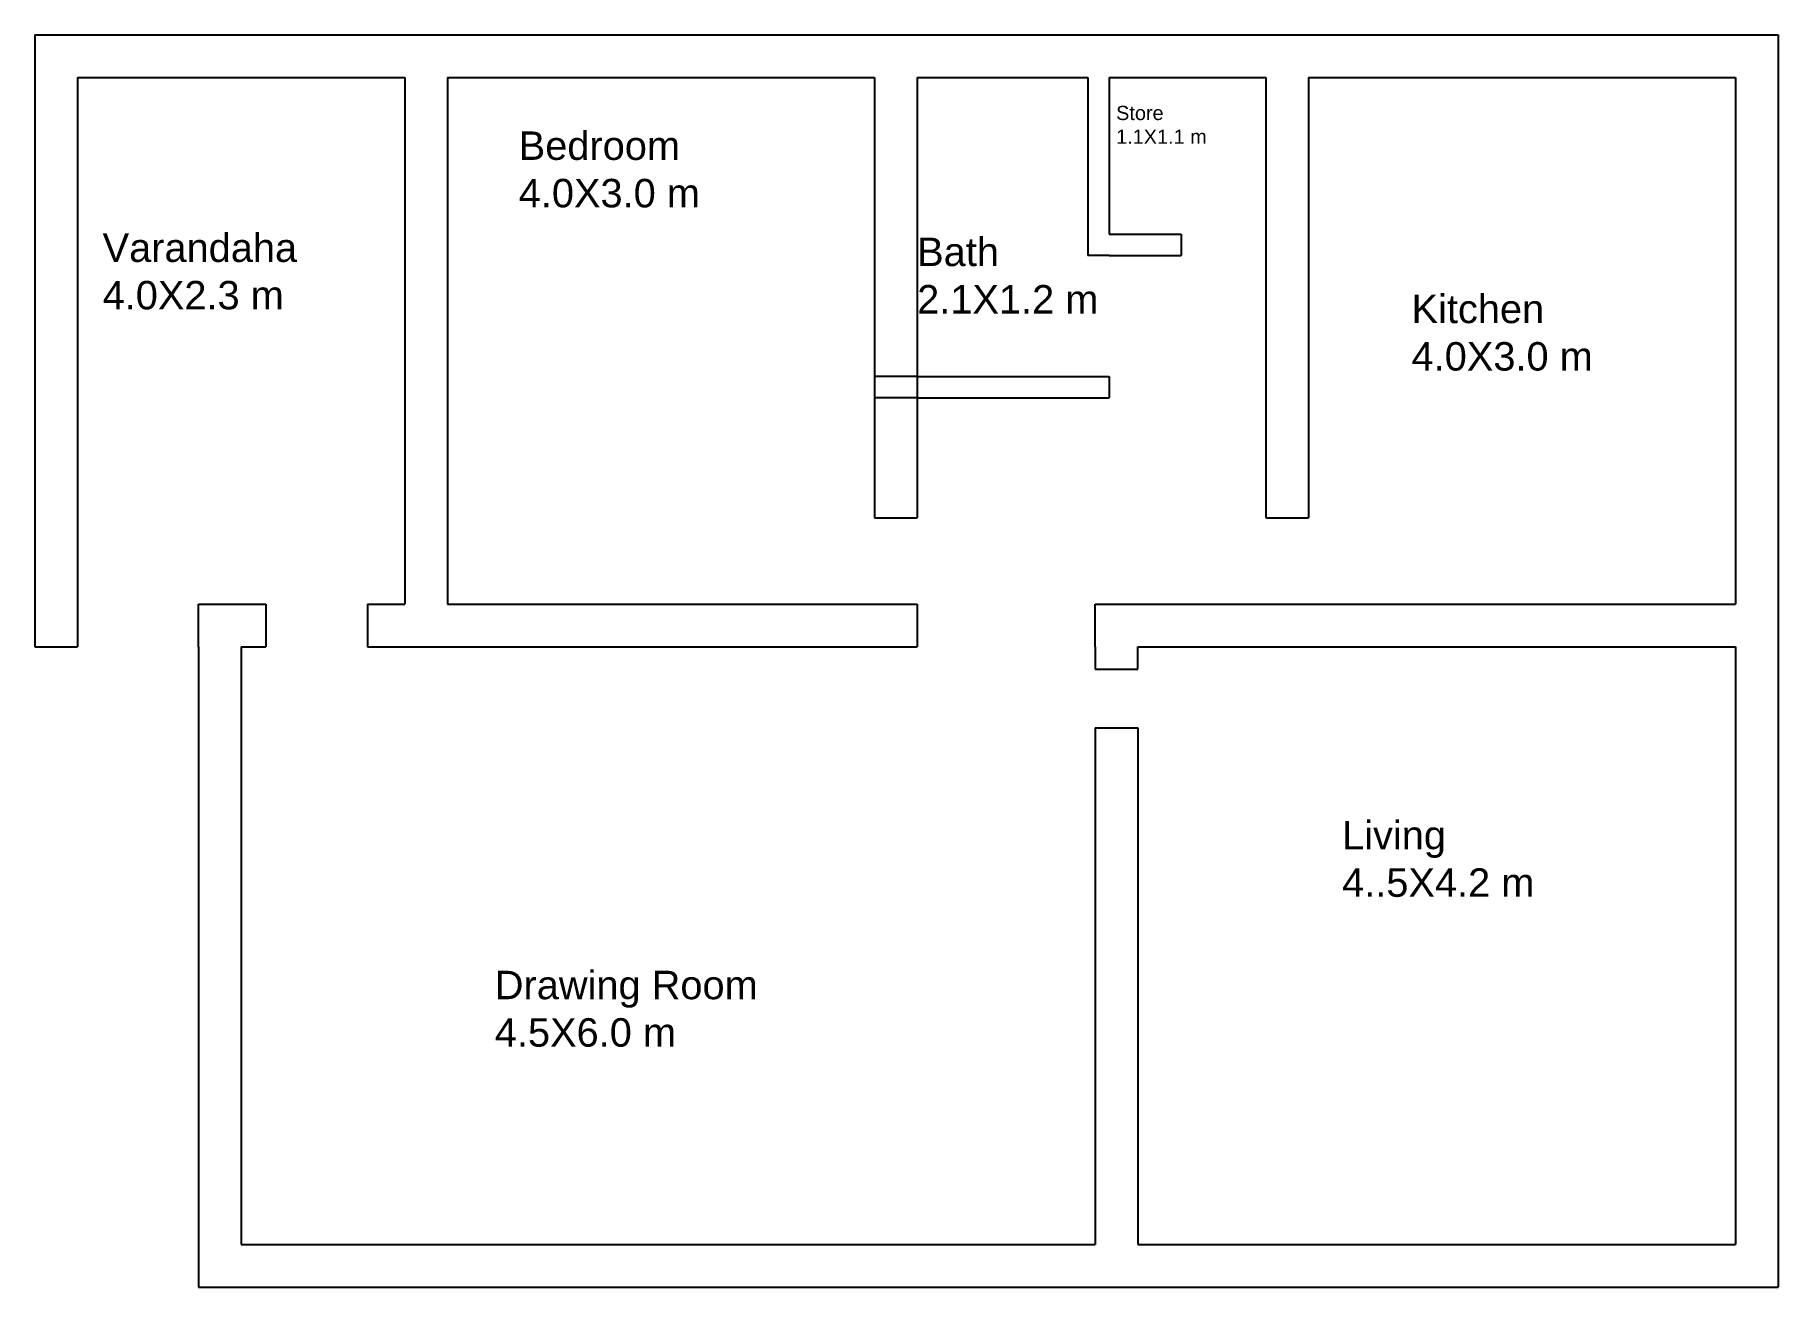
# Model space of a CAD drawing. Header units: inches. Extents: x 1.6 to 13.8, y 13.6 to 22.4.
import ezdxf

# ---------------------------------------------------------------- set-up
doc = ezdxf.new("R2010")
doc.units = ezdxf.units.IN
doc.header["$MEASUREMENT"] = 0
doc.styles.get("Standard").update_dxf_attribs({"font": 'arial.ttf'})

msp = doc.modelspace()

# ---------------------------------------------------------------- linework, layer by layer
for p, q in [((1.591, 22.382), (13.541, 22.382)), ((1.591, 22.382), (1.591, 18.082)), ((13.541, 22.382), (13.841, 22.382)), ((13.841, 22.382), (13.841, 18.082)), ((1.891, 22.082), (4.191, 22.082)), ((1.891, 22.082), (1.891, 18.082)), ((4.191, 22.082), (4.191, 18.382)), ((4.491, 22.082), (4.491, 18.382)), ((4.491, 22.082), (7.491, 22.082)), ((7.491, 22.082), (7.491, 18.987)), ((7.791, 22.082), (7.791, 19.832)), ((7.791, 22.082), (7.791, 19.982)), ((7.791, 22.082), (8.991, 22.082)), ((8.991, 22.082), (8.991, 20.832)), ((9.141, 22.082), (9.141, 20.982)), ((9.141, 22.082), (9.141, 20.982)), ((9.141, 22.082), (10.241, 22.082)), ((10.241, 22.082), (10.241, 18.987)), ((10.541, 22.082), (10.541, 18.987)), ((10.541, 22.082), (13.541, 22.082)), ((13.541, 22.082), (13.541, 18.382)), ((9.141, 20.982), (9.647, 20.982)), ((9.647, 20.982), (9.647, 20.832)), ((9.141, 20.832), (8.991, 20.832)), ((9.141, 20.832), (9.647, 20.832)), ((7.791, 19.982), (7.491, 19.982)), ((7.791, 19.982), (9.141, 19.982)), ((9.141, 19.982), (9.141, 19.832)), ((7.791, 19.832), (7.491, 19.832)), ((7.791, 19.832), (9.141, 19.832)), ((7.791, 19.832), (7.791, 18.987)), ((7.491, 18.987), (7.791, 18.987)), ((10.241, 18.987), (10.541, 18.987)), ((2.741, 18.082), (2.741, 18.382)), ((2.741, 18.382), (3.214, 18.382)), ((3.214, 18.382), (3.214, 18.082)), ((3.928, 18.382), (3.928, 18.082)), ((3.928, 18.382), (4.191, 18.382)), ((4.491, 18.382), (7.791, 18.382)), ((7.791, 18.382), (7.791, 18.082)), ((9.041, 18.082), (9.041, 18.382)), ((9.041, 18.382), (13.541, 18.382)), ((1.591, 18.082), (1.891, 18.082)), ((2.741, 18.082), (2.741, 13.582)), ((3.041, 18.082), (3.041, 13.882)), ((3.041, 18.082), (3.214, 18.082)), ((3.928, 18.082), (7.791, 18.082)), ((9.041, 18.082), (9.041, 17.924)), ((9.341, 18.082), (13.541, 18.082)), ((9.341, 17.924), (9.341, 18.082)), ((13.541, 18.082), (13.541, 13.882)), ((13.841, 18.082), (13.841, 13.882)), ((9.041, 17.924), (9.341, 17.924)), ((9.041, 17.512), (9.041, 13.882)), ((9.041, 17.512), (9.341, 17.512)), ((9.341, 17.512), (9.341, 13.882)), ((3.041, 13.882), (9.041, 13.882)), ((9.341, 13.882), (13.541, 13.882)), ((13.841, 13.882), (13.841, 13.582)), ((2.741, 13.582), (13.541, 13.582)), ((13.541, 13.582), (13.841, 13.582))]:
    msp.add_line(p, q)

# ---------------------------------------------------------------- texts
at = {"attachment_point": 1}
for s, insert, char_height in [('Store\\P1.1X1.1 m', (9.189, 21.883), 0.1), ('Bedroom\\P4.0X3.0 m', (4.991, 21.703), 0.2), ('Varandaha\\P4.0X2.3 m', (2.067, 20.986), 0.2), ('Bath\\P2.1X1.2 m', (7.791, 20.957), 0.2), ('Kitchen\\P4.0X3.0 m', (11.265, 20.556), 0.2), ('Living\\P4..5X4.2 m', (10.777, 16.858), 0.2), ('Drawing Room\\P4.5X6.0 m', (4.823, 15.805), 0.2)]:
    msp.add_mtext_dynamic_manual_height_columns(s, width=1.92705, gutter_width=1, heights=[0], dxfattribs=dict(at, insert=insert, char_height=char_height))

doc.saveas('drawing.dxf')
